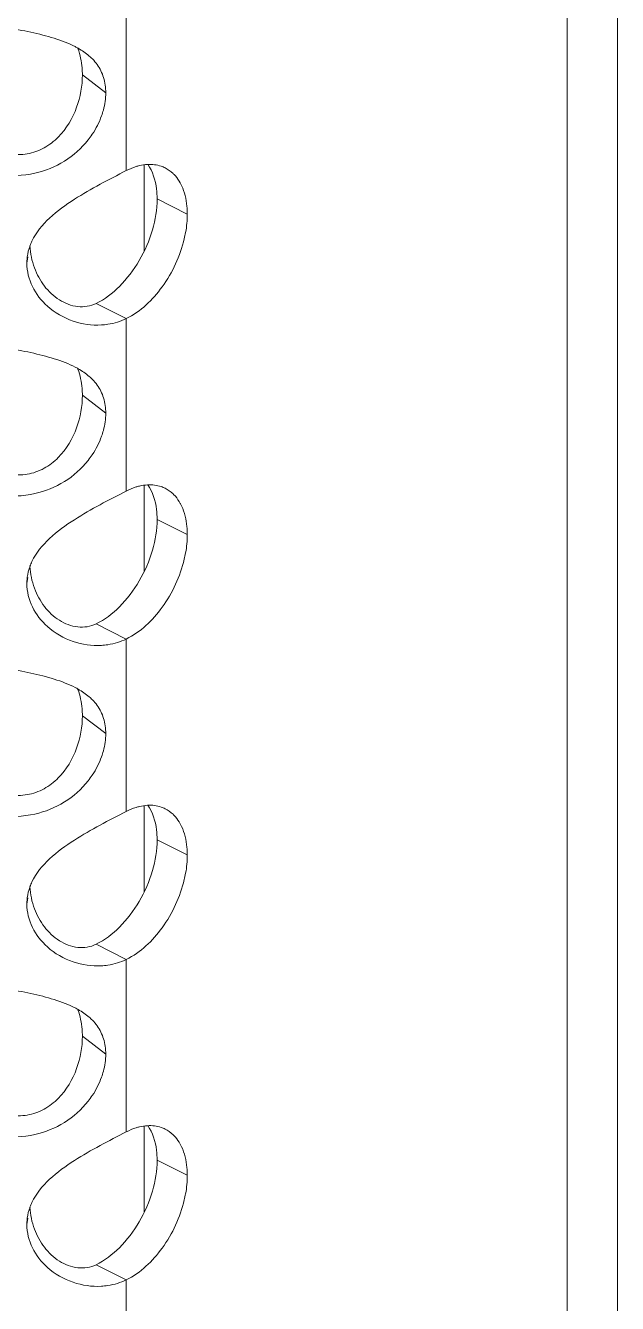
# Model space of a CAD drawing. Header units: millimetres. Extents: x 1177 to 4147, y 93 to 2194.
# Drawn here: x 2702.07 to 2716.61, y 703.32 to 734.73 of the extents above; entities that cross this region are included whole.
import ezdxf

# ---------------------------------------------------------------- set-up
doc = ezdxf.new("R2010")
doc.units = ezdxf.units.MM
doc.header["$LTSCALE"] = 0.1
doc.layers.get('0').update_dxf_attribs({"lineweight": 13})
doc.layers.add('标注', color=251, linetype='Continuous', lineweight=9)

# ---------------------------------------------------------------- blocks, each defined once
blk = doc.blocks.new('02')
for p, q in [((4650, 530.154), (4650, 1022.056)), ((4648.233, 532.575), (4648.233, 1019.282)), ((4632.76, 635.79), (4632.76, 641.844)), ((4632.76, 624.54), (4632.76, 630.594)), ((4632.76, 613.29), (4632.76, 619.344)), ((4632.76, 602.04), (4632.76, 608.094)), ((4632.76, 590.79), (4632.76, 596.844))]:
    blk.add_line(p, q)
at = {"layer": '标注'}
for p, q in [((4631.219, 639.152), (4632.039, 638.524)), ((4633.383, 632.969), (4633.383, 635.988)), ((4633.843, 634.794), (4634.903, 634.264)), ((4629.284, 632.762), (4629.27, 632.539)), ((4629.301, 632.76), (4629.27, 632.539)), ((4631.7, 631.125), (4632.76, 630.594)), ((4631.219, 627.902), (4632.039, 627.274)), ((4633.383, 621.719), (4633.383, 624.738)), ((4633.383, 621.719), (4633.383, 624.738)), ((4633.843, 623.544), (4634.903, 623.014)), ((4633.843, 623.544), (4634.903, 623.014)), ((4629.284, 621.512), (4629.27, 621.289)), ((4629.284, 621.512), (4629.27, 621.289)), ((4629.301, 621.51), (4629.27, 621.289)), ((4629.301, 621.51), (4629.27, 621.289)), ((4631.7, 619.875), (4632.76, 619.344)), ((4631.7, 619.875), (4632.76, 619.344)), ((4631.219, 616.652), (4632.039, 616.024)), ((4633.383, 610.469), (4633.383, 613.488)), ((4633.843, 612.294), (4634.903, 611.764)), ((4629.284, 610.262), (4629.27, 610.039)), ((4629.301, 610.26), (4629.27, 610.039)), ((4631.7, 608.625), (4632.76, 608.094)), ((4631.219, 605.402), (4632.039, 604.774)), ((4633.383, 599.219), (4633.383, 602.238)), ((4633.383, 599.219), (4633.383, 602.238)), ((4633.843, 601.044), (4634.903, 600.514)), ((4633.843, 601.044), (4634.903, 600.514)), ((4629.284, 599.012), (4629.27, 598.789)), ((4629.284, 599.012), (4629.27, 598.789)), ((4629.301, 599.01), (4629.27, 598.789)), ((4629.301, 599.01), (4629.27, 598.789)), ((4631.7, 597.375), (4632.76, 596.844)), ((4631.7, 597.375), (4632.76, 596.844))]:
    blk.add_line(p, q, dxfattribs=at)
for centre in [(4631.209, 632.484), (4631.209, 621.234), (4631.209, 621.234), (4631.209, 609.984), (4631.209, 598.734), (4631.209, 598.734)]:
    blk.add_arc(centre, 1.946, 154.753, 159.9756, dxfattribs=at)
for points, knots in [([(4630.617, 640.299), (4630.361, 640.4), (4629.819, 640.564), (4628.729, 640.796), (4627.896, 640.917), (4627.348, 640.954)], [0, 0, 0, 0, 0.246985, 0.506558, 1, 1, 1, 1]), ([(4631.072, 640.084), (4631.037, 640.104), (4630.889, 640.184), (4630.735, 640.252), (4630.617, 640.299)], [0, 0, 0, 0, 0.243279, 1, 1, 1, 1]), ([(4631.219, 639.152), (4631.219, 639.233), (4631.207, 639.545), (4631.143, 639.856), (4631.06, 640.072)], [0, 0, 0, 0, 0.25883, 1, 1, 1, 1]), ([(4631.571, 639.71), (4631.536, 639.746), (4631.383, 639.888), (4631.209, 640.006), (4631.072, 640.084)], [0, 0, 0, 0, 0.242896, 1, 1, 1, 1]), ([(4632.039, 638.524), (4632.039, 638.704), (4631.993, 639.056), (4631.837, 639.375), (4631.738, 639.512)], [0, 0, 0, 0, 0.516274, 1, 1, 1, 1]), ([(4628.091, 636.605), (4628.266, 636.498), (4628.66, 636.345), (4629.293, 636.344), (4629.891, 636.56), (4630.554, 637.072), (4631.079, 637.968), (4631.219, 638.767), (4631.219, 639.152)], [0, 0, 0, 0, 0.126239, 0.253462, 0.381711, 0.510421, 0.762592, 1, 1, 1, 1]), ([(4631.892, 637.712), (4631.916, 637.78), (4631.998, 638.043), (4632.039, 638.32), (4632.039, 638.524)], [0, 0, 0, 0, 0.259472, 1, 1, 1, 1]), ([(4631.423, 636.867), (4631.474, 636.931), (4631.663, 637.193), (4631.812, 637.485), (4631.892, 637.712)], [0, 0, 0, 0, 0.253493, 1, 1, 1, 1]), ([(4629.554, 635.7), (4629.917, 635.782), (4630.624, 636.066), (4631.193, 636.574), (4631.423, 636.867)], [0, 0, 0, 0, 0.500039, 1, 1, 1, 1]), ([(4632.76, 635.79), (4632.143, 635.476), (4631.2, 634.989), (4630.058, 634.179), (4629.594, 633.621), (4629.449, 633.314)], [0, 0, 0, 0, 0.495433, 0.757141, 1, 1, 1, 1]), ([(4633.22, 635.964), (4633.182, 635.955), (4633.024, 635.911), (4632.871, 635.847), (4632.76, 635.79)], [0, 0, 0, 0, 0.240401, 1, 1, 1, 1]), ([(4634.124, 635.886), (4634.078, 635.909), (4633.883, 635.991), (4633.666, 636.016), (4633.507, 636.007)], [0, 0, 0, 0, 0.244197, 1, 1, 1, 1]), ([(4633.843, 634.794), (4633.843, 634.911), (4633.82, 635.333), (4633.692, 635.759), (4633.519, 636.011)], [0, 0, 0, 0, 0.277223, 1, 1, 1, 1]), ([(4634.483, 635.606), (4634.457, 635.635), (4634.352, 635.745), (4634.225, 635.835), (4634.124, 635.886)], [0, 0, 0, 0, 0.255757, 1, 1, 1, 1]), ([(4627.836, 635.758), (4627.973, 635.717), (4628.535, 635.585), (4629.131, 635.605), (4629.554, 635.7)], [0, 0, 0, 0, 0.247904, 1, 1, 1, 1]), ([(4634.703, 635.265), (4634.688, 635.296), (4634.627, 635.417), (4634.549, 635.53), (4634.483, 635.606)], [0, 0, 0, 0, 0.259078, 1, 1, 1, 1]), ([(4634.903, 634.264), (4634.903, 634.356), (4634.888, 634.697), (4634.81, 635.039), (4634.703, 635.265)], [0, 0, 0, 0, 0.270179, 1, 1, 1, 1]), ([(4631.7, 631.125), (4632.004, 631.273), (4632.586, 631.722), (4633.258, 632.619), (4633.716, 633.671), (4633.843, 634.429), (4633.843, 634.794)], [0, 0, 0, 0, 0.229092, 0.487552, 0.752826, 1, 1, 1, 1]), ([(4634.797, 633.398), (4634.814, 633.471), (4634.874, 633.756), (4634.903, 634.048), (4634.903, 634.264)], [0, 0, 0, 0, 0.259711, 1, 1, 1, 1]), ([(4632.76, 630.594), (4633.263, 630.84), (4634.147, 631.699), (4634.654, 632.794), (4634.797, 633.398)], [0, 0, 0, 0, 0.474199, 1, 1, 1, 1]), ([(4629.27, 632.539), (4629.27, 632.258), (4629.414, 631.683), (4629.778, 631.225), (4629.993, 631.033)], [0, 0, 0, 0, 0.492878, 1, 1, 1, 1]), ([(4629.536, 632.375), (4629.62, 632.148), (4629.853, 631.717), (4630.379, 631.22), (4631.037, 630.961), (4631.505, 631.03), (4631.7, 631.125)], [0, 0, 0, 0, 0.26133, 0.51967, 0.766766, 1, 1, 1, 1]), ([(4629.993, 631.033), (4630.252, 630.801), (4630.86, 630.452), (4631.552, 630.352), (4631.885, 630.37)], [0, 0, 0, 0, 0.510314, 1, 1, 1, 1]), ([(4631.885, 630.37), (4631.962, 630.375), (4632.263, 630.406), (4632.559, 630.495), (4632.76, 630.594)], [0, 0, 0, 0, 0.256926, 1, 1, 1, 1]), ([(4630.617, 629.049), (4630.361, 629.15), (4629.819, 629.314), (4628.729, 629.546), (4627.896, 629.667), (4627.348, 629.704)], [0, 0, 0, 0, 0.246985, 0.506558, 1, 1, 1, 1]), ([(4631.072, 628.834), (4631.037, 628.854), (4630.889, 628.934), (4630.735, 629.002), (4630.617, 629.049)], [0, 0, 0, 0, 0.243279, 1, 1, 1, 1]), ([(4631.219, 627.902), (4631.219, 627.983), (4631.207, 628.295), (4631.143, 628.606), (4631.06, 628.822)], [0, 0, 0, 0, 0.25883, 1, 1, 1, 1]), ([(4631.571, 628.46), (4631.536, 628.496), (4631.383, 628.638), (4631.209, 628.756), (4631.072, 628.834)], [0, 0, 0, 0, 0.242896, 1, 1, 1, 1]), ([(4632.039, 627.274), (4632.039, 627.454), (4631.993, 627.806), (4631.837, 628.125), (4631.738, 628.262)], [0, 0, 0, 0, 0.516274, 1, 1, 1, 1]), ([(4628.091, 625.355), (4628.266, 625.248), (4628.66, 625.095), (4629.293, 625.094), (4629.891, 625.31), (4630.554, 625.822), (4631.079, 626.718), (4631.219, 627.517), (4631.219, 627.902)], [0, 0, 0, 0, 0.126239, 0.253462, 0.381711, 0.510421, 0.762592, 1, 1, 1, 1]), ([(4631.892, 626.462), (4631.916, 626.53), (4631.998, 626.793), (4632.039, 627.07), (4632.039, 627.274)], [0, 0, 0, 0, 0.259472, 1, 1, 1, 1]), ([(4631.423, 625.617), (4631.474, 625.681), (4631.663, 625.943), (4631.812, 626.235), (4631.892, 626.462)], [0, 0, 0, 0, 0.253493, 1, 1, 1, 1]), ([(4629.554, 624.45), (4629.917, 624.532), (4630.624, 624.816), (4631.193, 625.324), (4631.423, 625.617)], [0, 0, 0, 0, 0.500039, 1, 1, 1, 1]), ([(4633.22, 624.714), (4633.182, 624.705), (4633.024, 624.661), (4632.871, 624.597), (4632.76, 624.54)], [0, 0, 0, 0, 0.240401, 1, 1, 1, 1]), ([(4633.22, 624.714), (4633.182, 624.705), (4633.024, 624.661), (4632.871, 624.597), (4632.76, 624.54)], [0, 0, 0, 0, 0.240401, 1, 1, 1, 1]), ([(4634.124, 624.636), (4634.078, 624.659), (4633.883, 624.741), (4633.666, 624.766), (4633.507, 624.757)], [0, 0, 0, 0, 0.244197, 1, 1, 1, 1]), ([(4634.124, 624.636), (4634.078, 624.659), (4633.883, 624.741), (4633.666, 624.766), (4633.507, 624.757)], [0, 0, 0, 0, 0.244197, 1, 1, 1, 1]), ([(4633.843, 623.544), (4633.843, 623.661), (4633.82, 624.083), (4633.692, 624.509), (4633.519, 624.761)], [0, 0, 0, 0, 0.277223, 1, 1, 1, 1]), ([(4633.843, 623.544), (4633.843, 623.661), (4633.82, 624.083), (4633.692, 624.509), (4633.519, 624.761)], [0, 0, 0, 0, 0.277223, 1, 1, 1, 1]), ([(4634.483, 624.356), (4634.457, 624.385), (4634.352, 624.495), (4634.225, 624.585), (4634.124, 624.636)], [0, 0, 0, 0, 0.255757, 1, 1, 1, 1]), ([(4634.483, 624.356), (4634.457, 624.385), (4634.352, 624.495), (4634.225, 624.585), (4634.124, 624.636)], [0, 0, 0, 0, 0.255757, 1, 1, 1, 1]), ([(4627.836, 624.508), (4627.973, 624.467), (4628.535, 624.335), (4629.131, 624.355), (4629.554, 624.45)], [0, 0, 0, 0, 0.247904, 1, 1, 1, 1]), ([(4632.76, 624.54), (4632.143, 624.226), (4631.2, 623.739), (4630.058, 622.929), (4629.594, 622.371), (4629.449, 622.064)], [0, 0, 0, 0, 0.495433, 0.757141, 1, 1, 1, 1]), ([(4632.76, 624.54), (4632.143, 624.226), (4631.2, 623.739), (4630.058, 622.929), (4629.594, 622.371), (4629.449, 622.064)], [0, 0, 0, 0, 0.495433, 0.757141, 1, 1, 1, 1]), ([(4634.703, 624.015), (4634.688, 624.046), (4634.627, 624.167), (4634.549, 624.28), (4634.483, 624.356)], [0, 0, 0, 0, 0.259078, 1, 1, 1, 1]), ([(4634.703, 624.015), (4634.688, 624.046), (4634.627, 624.167), (4634.549, 624.28), (4634.483, 624.356)], [0, 0, 0, 0, 0.259078, 1, 1, 1, 1]), ([(4634.903, 623.014), (4634.903, 623.106), (4634.888, 623.447), (4634.81, 623.789), (4634.703, 624.015)], [0, 0, 0, 0, 0.270179, 1, 1, 1, 1]), ([(4634.903, 623.014), (4634.903, 623.106), (4634.888, 623.447), (4634.81, 623.789), (4634.703, 624.015)], [0, 0, 0, 0, 0.270179, 1, 1, 1, 1]), ([(4631.7, 619.875), (4632.004, 620.023), (4632.586, 620.472), (4633.258, 621.369), (4633.716, 622.421), (4633.843, 623.179), (4633.843, 623.544)], [0, 0, 0, 0, 0.229092, 0.487552, 0.752826, 1, 1, 1, 1]), ([(4631.7, 619.875), (4632.004, 620.023), (4632.586, 620.472), (4633.258, 621.369), (4633.716, 622.421), (4633.843, 623.179), (4633.843, 623.544)], [0, 0, 0, 0, 0.229092, 0.487552, 0.752826, 1, 1, 1, 1]), ([(4634.797, 622.148), (4634.814, 622.221), (4634.874, 622.506), (4634.903, 622.798), (4634.903, 623.014)], [0, 0, 0, 0, 0.259711, 1, 1, 1, 1]), ([(4634.797, 622.148), (4634.814, 622.221), (4634.874, 622.506), (4634.903, 622.798), (4634.903, 623.014)], [0, 0, 0, 0, 0.259711, 1, 1, 1, 1]), ([(4632.76, 619.344), (4633.263, 619.59), (4634.147, 620.449), (4634.654, 621.544), (4634.797, 622.148)], [0, 0, 0, 0, 0.474199, 1, 1, 1, 1]), ([(4632.76, 619.344), (4633.263, 619.59), (4634.147, 620.449), (4634.654, 621.544), (4634.797, 622.148)], [0, 0, 0, 0, 0.474199, 1, 1, 1, 1]), ([(4629.27, 621.289), (4629.27, 621.008), (4629.414, 620.433), (4629.778, 619.975), (4629.993, 619.783)], [0, 0, 0, 0, 0.492878, 1, 1, 1, 1]), ([(4629.27, 621.289), (4629.27, 621.008), (4629.414, 620.433), (4629.778, 619.975), (4629.993, 619.783)], [0, 0, 0, 0, 0.492878, 1, 1, 1, 1]), ([(4629.536, 621.125), (4629.62, 620.898), (4629.853, 620.467), (4630.379, 619.97), (4631.037, 619.711), (4631.505, 619.78), (4631.7, 619.875)], [0, 0, 0, 0, 0.26133, 0.51967, 0.766766, 1, 1, 1, 1]), ([(4629.536, 621.125), (4629.62, 620.898), (4629.853, 620.467), (4630.379, 619.97), (4631.037, 619.711), (4631.505, 619.78), (4631.7, 619.875)], [0, 0, 0, 0, 0.26133, 0.51967, 0.766766, 1, 1, 1, 1]), ([(4629.993, 619.783), (4630.252, 619.551), (4630.86, 619.202), (4631.552, 619.102), (4631.885, 619.12)], [0, 0, 0, 0, 0.510314, 1, 1, 1, 1]), ([(4629.993, 619.783), (4630.252, 619.551), (4630.86, 619.202), (4631.552, 619.102), (4631.885, 619.12)], [0, 0, 0, 0, 0.510314, 1, 1, 1, 1]), ([(4631.885, 619.12), (4631.962, 619.125), (4632.263, 619.156), (4632.559, 619.245), (4632.76, 619.344)], [0, 0, 0, 0, 0.256926, 1, 1, 1, 1]), ([(4631.885, 619.12), (4631.962, 619.125), (4632.263, 619.156), (4632.559, 619.245), (4632.76, 619.344)], [0, 0, 0, 0, 0.256926, 1, 1, 1, 1]), ([(4630.617, 617.799), (4630.361, 617.9), (4629.819, 618.064), (4628.729, 618.296), (4627.896, 618.417), (4627.348, 618.454)], [0, 0, 0, 0, 0.246985, 0.506558, 1, 1, 1, 1]), ([(4631.072, 617.584), (4631.037, 617.604), (4630.889, 617.684), (4630.735, 617.752), (4630.617, 617.799)], [0, 0, 0, 0, 0.243279, 1, 1, 1, 1]), ([(4631.219, 616.652), (4631.219, 616.733), (4631.207, 617.045), (4631.143, 617.356), (4631.06, 617.572)], [0, 0, 0, 0, 0.25883, 1, 1, 1, 1]), ([(4631.571, 617.21), (4631.536, 617.246), (4631.383, 617.388), (4631.209, 617.506), (4631.072, 617.584)], [0, 0, 0, 0, 0.242896, 1, 1, 1, 1]), ([(4632.039, 616.024), (4632.039, 616.204), (4631.993, 616.556), (4631.837, 616.875), (4631.738, 617.012)], [0, 0, 0, 0, 0.516274, 1, 1, 1, 1]), ([(4628.091, 614.105), (4628.266, 613.998), (4628.66, 613.845), (4629.293, 613.844), (4629.891, 614.06), (4630.554, 614.572), (4631.079, 615.468), (4631.219, 616.267), (4631.219, 616.652)], [0, 0, 0, 0, 0.126239, 0.253462, 0.381711, 0.510421, 0.762592, 1, 1, 1, 1]), ([(4631.892, 615.212), (4631.916, 615.28), (4631.998, 615.543), (4632.039, 615.82), (4632.039, 616.024)], [0, 0, 0, 0, 0.259472, 1, 1, 1, 1]), ([(4631.423, 614.367), (4631.474, 614.431), (4631.663, 614.693), (4631.812, 614.985), (4631.892, 615.212)], [0, 0, 0, 0, 0.253493, 1, 1, 1, 1]), ([(4629.554, 613.2), (4629.917, 613.282), (4630.624, 613.566), (4631.193, 614.074), (4631.423, 614.367)], [0, 0, 0, 0, 0.500039, 1, 1, 1, 1]), ([(4633.22, 613.464), (4633.182, 613.455), (4633.024, 613.411), (4632.871, 613.347), (4632.76, 613.29)], [0, 0, 0, 0, 0.240401, 1, 1, 1, 1]), ([(4634.124, 613.386), (4634.078, 613.409), (4633.883, 613.491), (4633.666, 613.516), (4633.507, 613.507)], [0, 0, 0, 0, 0.244197, 1, 1, 1, 1]), ([(4633.843, 612.294), (4633.843, 612.411), (4633.82, 612.833), (4633.692, 613.259), (4633.519, 613.511)], [0, 0, 0, 0, 0.277223, 1, 1, 1, 1]), ([(4634.483, 613.106), (4634.457, 613.135), (4634.352, 613.245), (4634.225, 613.335), (4634.124, 613.386)], [0, 0, 0, 0, 0.255757, 1, 1, 1, 1]), ([(4627.836, 613.258), (4627.973, 613.217), (4628.535, 613.085), (4629.131, 613.105), (4629.554, 613.2)], [0, 0, 0, 0, 0.247904, 1, 1, 1, 1]), ([(4632.76, 613.29), (4632.143, 612.976), (4631.2, 612.489), (4630.058, 611.679), (4629.594, 611.121), (4629.449, 610.814)], [0, 0, 0, 0, 0.495433, 0.757141, 1, 1, 1, 1]), ([(4634.703, 612.765), (4634.688, 612.796), (4634.627, 612.917), (4634.549, 613.03), (4634.483, 613.106)], [0, 0, 0, 0, 0.259078, 1, 1, 1, 1]), ([(4634.903, 611.764), (4634.903, 611.856), (4634.888, 612.197), (4634.81, 612.539), (4634.703, 612.765)], [0, 0, 0, 0, 0.270179, 1, 1, 1, 1]), ([(4631.7, 608.625), (4632.004, 608.773), (4632.586, 609.222), (4633.258, 610.119), (4633.716, 611.171), (4633.843, 611.929), (4633.843, 612.294)], [0, 0, 0, 0, 0.229092, 0.487552, 0.752826, 1, 1, 1, 1]), ([(4634.797, 610.898), (4634.814, 610.971), (4634.874, 611.256), (4634.903, 611.548), (4634.903, 611.764)], [0, 0, 0, 0, 0.259711, 1, 1, 1, 1]), ([(4632.76, 608.094), (4633.263, 608.34), (4634.147, 609.199), (4634.654, 610.294), (4634.797, 610.898)], [0, 0, 0, 0, 0.474199, 1, 1, 1, 1]), ([(4629.27, 610.039), (4629.27, 609.758), (4629.414, 609.183), (4629.778, 608.725), (4629.993, 608.533)], [0, 0, 0, 0, 0.492878, 1, 1, 1, 1]), ([(4629.536, 609.875), (4629.62, 609.648), (4629.853, 609.217), (4630.379, 608.72), (4631.037, 608.461), (4631.505, 608.53), (4631.7, 608.625)], [0, 0, 0, 0, 0.26133, 0.51967, 0.766766, 1, 1, 1, 1]), ([(4629.993, 608.533), (4630.252, 608.301), (4630.86, 607.952), (4631.552, 607.852), (4631.885, 607.87)], [0, 0, 0, 0, 0.510314, 1, 1, 1, 1]), ([(4631.885, 607.87), (4631.962, 607.875), (4632.263, 607.906), (4632.559, 607.995), (4632.76, 608.094)], [0, 0, 0, 0, 0.256926, 1, 1, 1, 1]), ([(4630.617, 606.549), (4630.361, 606.65), (4629.819, 606.814), (4628.729, 607.046), (4627.896, 607.167), (4627.348, 607.204)], [0, 0, 0, 0, 0.246985, 0.506558, 1, 1, 1, 1]), ([(4631.072, 606.334), (4631.037, 606.354), (4630.889, 606.434), (4630.735, 606.502), (4630.617, 606.549)], [0, 0, 0, 0, 0.243279, 1, 1, 1, 1]), ([(4631.219, 605.402), (4631.219, 605.483), (4631.207, 605.795), (4631.143, 606.106), (4631.06, 606.322)], [0, 0, 0, 0, 0.25883, 1, 1, 1, 1]), ([(4631.571, 605.96), (4631.536, 605.996), (4631.383, 606.138), (4631.209, 606.256), (4631.072, 606.334)], [0, 0, 0, 0, 0.242896, 1, 1, 1, 1]), ([(4632.039, 604.774), (4632.039, 604.954), (4631.993, 605.306), (4631.837, 605.625), (4631.738, 605.762)], [0, 0, 0, 0, 0.516274, 1, 1, 1, 1]), ([(4628.091, 602.855), (4628.266, 602.748), (4628.66, 602.595), (4629.293, 602.594), (4629.891, 602.81), (4630.554, 603.322), (4631.079, 604.218), (4631.219, 605.017), (4631.219, 605.402)], [0, 0, 0, 0, 0.126239, 0.253462, 0.381711, 0.510421, 0.762592, 1, 1, 1, 1]), ([(4631.892, 603.962), (4631.916, 604.03), (4631.998, 604.293), (4632.039, 604.57), (4632.039, 604.774)], [0, 0, 0, 0, 0.259472, 1, 1, 1, 1]), ([(4631.423, 603.117), (4631.474, 603.181), (4631.663, 603.443), (4631.812, 603.735), (4631.892, 603.962)], [0, 0, 0, 0, 0.253493, 1, 1, 1, 1]), ([(4629.554, 601.95), (4629.917, 602.032), (4630.624, 602.316), (4631.193, 602.824), (4631.423, 603.117)], [0, 0, 0, 0, 0.500039, 1, 1, 1, 1]), ([(4633.22, 602.214), (4633.182, 602.205), (4633.024, 602.161), (4632.871, 602.097), (4632.76, 602.04)], [0, 0, 0, 0, 0.240401, 1, 1, 1, 1]), ([(4633.22, 602.214), (4633.182, 602.205), (4633.024, 602.161), (4632.871, 602.097), (4632.76, 602.04)], [0, 0, 0, 0, 0.240401, 1, 1, 1, 1]), ([(4634.124, 602.136), (4634.078, 602.159), (4633.883, 602.241), (4633.666, 602.266), (4633.507, 602.257)], [0, 0, 0, 0, 0.244197, 1, 1, 1, 1]), ([(4634.124, 602.136), (4634.078, 602.159), (4633.883, 602.241), (4633.666, 602.266), (4633.507, 602.257)], [0, 0, 0, 0, 0.244197, 1, 1, 1, 1]), ([(4633.843, 601.044), (4633.843, 601.161), (4633.82, 601.583), (4633.692, 602.009), (4633.519, 602.261)], [0, 0, 0, 0, 0.277223, 1, 1, 1, 1]), ([(4633.843, 601.044), (4633.843, 601.161), (4633.82, 601.583), (4633.692, 602.009), (4633.519, 602.261)], [0, 0, 0, 0, 0.277223, 1, 1, 1, 1]), ([(4634.483, 601.856), (4634.457, 601.885), (4634.352, 601.995), (4634.225, 602.085), (4634.124, 602.136)], [0, 0, 0, 0, 0.255757, 1, 1, 1, 1]), ([(4634.483, 601.856), (4634.457, 601.885), (4634.352, 601.995), (4634.225, 602.085), (4634.124, 602.136)], [0, 0, 0, 0, 0.255757, 1, 1, 1, 1]), ([(4627.836, 602.008), (4627.973, 601.967), (4628.535, 601.835), (4629.131, 601.855), (4629.554, 601.95)], [0, 0, 0, 0, 0.247904, 1, 1, 1, 1]), ([(4632.76, 602.04), (4632.143, 601.726), (4631.2, 601.239), (4630.058, 600.429), (4629.594, 599.871), (4629.449, 599.564)], [0, 0, 0, 0, 0.495433, 0.757141, 1, 1, 1, 1]), ([(4632.76, 602.04), (4632.143, 601.726), (4631.2, 601.239), (4630.058, 600.429), (4629.594, 599.871), (4629.449, 599.564)], [0, 0, 0, 0, 0.495433, 0.757141, 1, 1, 1, 1]), ([(4634.703, 601.515), (4634.688, 601.546), (4634.627, 601.667), (4634.549, 601.78), (4634.483, 601.856)], [0, 0, 0, 0, 0.259078, 1, 1, 1, 1]), ([(4634.703, 601.515), (4634.688, 601.546), (4634.627, 601.667), (4634.549, 601.78), (4634.483, 601.856)], [0, 0, 0, 0, 0.259078, 1, 1, 1, 1]), ([(4634.903, 600.514), (4634.903, 600.606), (4634.888, 600.947), (4634.81, 601.289), (4634.703, 601.515)], [0, 0, 0, 0, 0.270179, 1, 1, 1, 1]), ([(4634.903, 600.514), (4634.903, 600.606), (4634.888, 600.947), (4634.81, 601.289), (4634.703, 601.515)], [0, 0, 0, 0, 0.270179, 1, 1, 1, 1]), ([(4631.7, 597.375), (4632.004, 597.523), (4632.586, 597.972), (4633.258, 598.869), (4633.716, 599.921), (4633.843, 600.679), (4633.843, 601.044)], [0, 0, 0, 0, 0.229092, 0.487552, 0.752826, 1, 1, 1, 1]), ([(4631.7, 597.375), (4632.004, 597.523), (4632.586, 597.972), (4633.258, 598.869), (4633.716, 599.921), (4633.843, 600.679), (4633.843, 601.044)], [0, 0, 0, 0, 0.229092, 0.487552, 0.752826, 1, 1, 1, 1]), ([(4634.797, 599.648), (4634.814, 599.721), (4634.874, 600.006), (4634.903, 600.298), (4634.903, 600.514)], [0, 0, 0, 0, 0.259711, 1, 1, 1, 1]), ([(4634.797, 599.648), (4634.814, 599.721), (4634.874, 600.006), (4634.903, 600.298), (4634.903, 600.514)], [0, 0, 0, 0, 0.259711, 1, 1, 1, 1]), ([(4632.76, 596.844), (4633.263, 597.09), (4634.147, 597.949), (4634.654, 599.044), (4634.797, 599.648)], [0, 0, 0, 0, 0.474199, 1, 1, 1, 1]), ([(4632.76, 596.844), (4633.263, 597.09), (4634.147, 597.949), (4634.654, 599.044), (4634.797, 599.648)], [0, 0, 0, 0, 0.474199, 1, 1, 1, 1]), ([(4629.27, 598.789), (4629.27, 598.508), (4629.414, 597.933), (4629.778, 597.475), (4629.993, 597.283)], [0, 0, 0, 0, 0.492878, 1, 1, 1, 1]), ([(4629.27, 598.789), (4629.27, 598.508), (4629.414, 597.933), (4629.778, 597.475), (4629.993, 597.283)], [0, 0, 0, 0, 0.492878, 1, 1, 1, 1]), ([(4629.536, 598.625), (4629.62, 598.398), (4629.853, 597.967), (4630.379, 597.47), (4631.037, 597.211), (4631.505, 597.28), (4631.7, 597.375)], [0, 0, 0, 0, 0.26133, 0.51967, 0.766766, 1, 1, 1, 1]), ([(4629.536, 598.625), (4629.62, 598.398), (4629.853, 597.967), (4630.379, 597.47), (4631.037, 597.211), (4631.505, 597.28), (4631.7, 597.375)], [0, 0, 0, 0, 0.26133, 0.51967, 0.766766, 1, 1, 1, 1]), ([(4629.993, 597.283), (4630.252, 597.051), (4630.86, 596.702), (4631.552, 596.602), (4631.885, 596.62)], [0, 0, 0, 0, 0.510314, 1, 1, 1, 1]), ([(4629.993, 597.283), (4630.252, 597.051), (4630.86, 596.702), (4631.552, 596.602), (4631.885, 596.62)], [0, 0, 0, 0, 0.510314, 1, 1, 1, 1]), ([(4631.885, 596.62), (4631.962, 596.625), (4632.263, 596.656), (4632.559, 596.745), (4632.76, 596.844)], [0, 0, 0, 0, 0.256926, 1, 1, 1, 1]), ([(4631.885, 596.62), (4631.962, 596.625), (4632.263, 596.656), (4632.559, 596.745), (4632.76, 596.844)], [0, 0, 0, 0, 0.256926, 1, 1, 1, 1])]:
    blk.add_open_spline(points, degree=3, knots=knots, dxfattribs=at)
for points in [[(4631.738, 639.512), (4631.688, 639.582), (4631.632, 639.648), (4631.571, 639.71)], [(4633.507, 636.007), (4633.411, 636.002), (4633.314, 635.987), (4633.22, 635.964)], [(4629.381, 633.15), (4629.335, 633.025), (4629.302, 632.894), (4629.285, 632.762)], [(4629.377, 633.145), (4629.391, 632.883), (4629.445, 632.62), (4629.536, 632.375)], [(4631.738, 628.262), (4631.688, 628.332), (4631.632, 628.398), (4631.571, 628.46)], [(4633.507, 624.757), (4633.411, 624.752), (4633.314, 624.737), (4633.22, 624.714)], [(4633.507, 624.757), (4633.411, 624.752), (4633.314, 624.737), (4633.22, 624.714)], [(4629.381, 621.9), (4629.335, 621.775), (4629.302, 621.644), (4629.285, 621.512)], [(4629.381, 621.9), (4629.335, 621.775), (4629.302, 621.644), (4629.285, 621.512)], [(4629.377, 621.895), (4629.391, 621.633), (4629.445, 621.37), (4629.536, 621.125)], [(4629.377, 621.895), (4629.391, 621.633), (4629.445, 621.37), (4629.536, 621.125)], [(4631.738, 617.012), (4631.688, 617.082), (4631.632, 617.148), (4631.571, 617.21)], [(4633.507, 613.507), (4633.411, 613.502), (4633.314, 613.487), (4633.22, 613.464)], [(4629.381, 610.65), (4629.335, 610.525), (4629.302, 610.394), (4629.285, 610.262)], [(4629.377, 610.645), (4629.391, 610.383), (4629.445, 610.12), (4629.536, 609.875)], [(4631.738, 605.762), (4631.688, 605.832), (4631.632, 605.898), (4631.571, 605.96)], [(4633.507, 602.257), (4633.411, 602.252), (4633.314, 602.237), (4633.22, 602.214)], [(4633.507, 602.257), (4633.411, 602.252), (4633.314, 602.237), (4633.22, 602.214)], [(4629.381, 599.4), (4629.335, 599.275), (4629.302, 599.144), (4629.285, 599.012)], [(4629.381, 599.4), (4629.335, 599.275), (4629.302, 599.144), (4629.285, 599.012)], [(4629.377, 599.395), (4629.391, 599.133), (4629.445, 598.87), (4629.536, 598.625)], [(4629.377, 599.395), (4629.391, 599.133), (4629.445, 598.87), (4629.536, 598.625)]]:
    blk.add_open_spline(points, degree=3, dxfattribs=at)

msp = doc.modelspace()

# ---------------------------------------------------------------- block references
at = {"xscale": 0.7, "yscale": 0.7, "zscale": 0.7}
msp.add_blockref('02', (-538.391, 286.112), dxfattribs=at)

doc.saveas('drawing.dxf')
